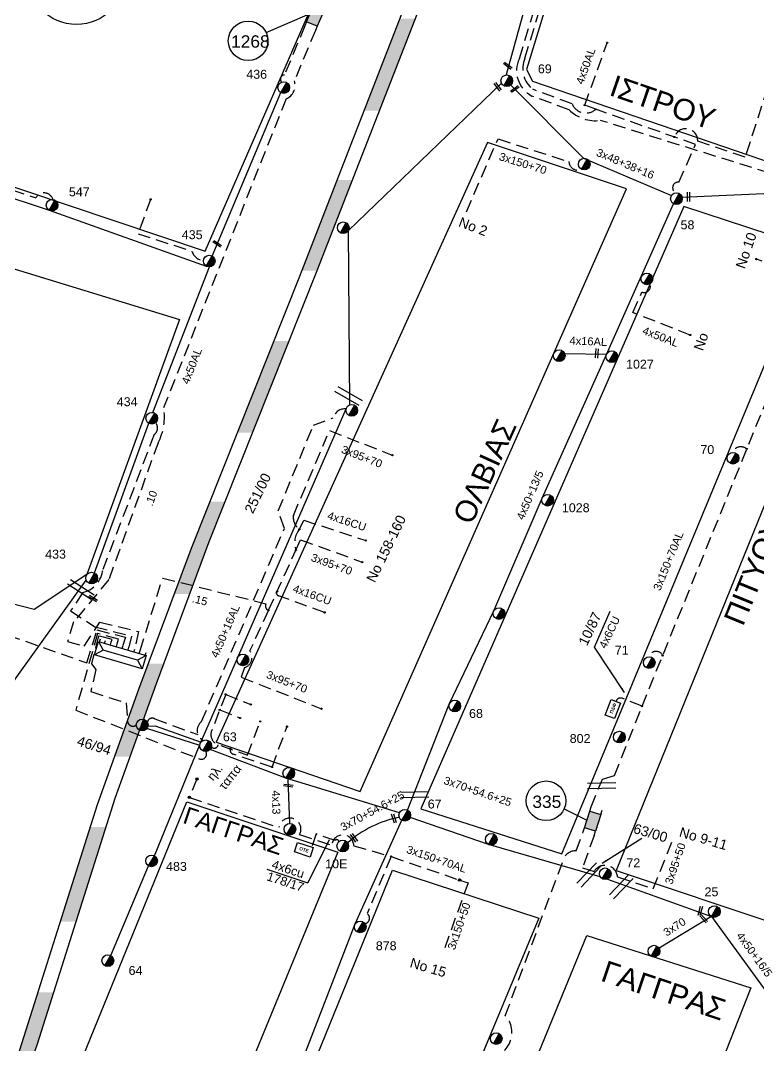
# Model space of a CAD drawing. Header units: millimetres. Extents: x 1421 to 7547, y 822 to 1863.
# Drawn here: x 6266.1 to 6415.1, y 1029.8 to 1236.8 of the extents above; entities that cross this region are included whole.
import ezdxf
from ezdxf.enums import TextEntityAlignment as Align

# ---------------------------------------------------------------- set-up
doc = ezdxf.new("R2010")
doc.units = ezdxf.units.MM
doc.linetypes.add('DASHED', pattern=[19.05, 12.7, -6.35])
doc.layers.get('0').update_dxf_attribs({"lineweight": 30})
for name, color, linetype, lineweight in [('3x150+50', 7, 'Continuous', 30), ('3x48+38', 7, 'Continuous', 30), ('3x95+70', 7, 'DASHED', 30), ('4x13', 7, 'Continuous', 30), ('4x16CU', 7, 'Continuous', 30), ('4x50+13_5', 7, 'Continuous', 30), ('4x50+16_5', 7, 'Continuous', 30), ('4x50AL', 7, 'Continuous', 30), ('Link Box 4 Διευθύνσεων', 7, 'Continuous', 30), ('Pillar OTE', 7, 'Continuous', 30), ('Pillar Δημοτικού Φωτισμού', 7, 'Continuous', 30), ('TEXT_ΔΙΑΦΟΡΑ', 7, 'Continuous', 30), ('TEXT_ΚΑΛΩΔΙΩΝ', 7, 'Continuous', 30), ('Άγνωστα', 7, 'Continuous', 30), ('Άγνωστο Υπόγειο Καλώδιο', 7, 'DASHED', 30), ('Γυμνά εναέρια ΧΤ (3Φ)   4x16AL', 7, 'Continuous', 30), ('Γυμνά εναέρια ΧΤ και ΦΟΠ (3Φ)   4x50+16AL', 7, 'Continuous', 30), ('Επιγραφές - Σχήματα', 7, 'Continuous', 30), ('Καλωδια ΧΤ  3X95+50', 7, 'Continuous', 30), ('Καλώδια ΧΤ   3x150+70AL', 7, 'DASHED', 30), ('Καλώδια ΧΤ   3x150AL+50CU', 7, 'DASHED', 30), ('Μηχανική τομή', 7, 'Continuous', 30), ('Στύλος ΦΜ', 7, 'Continuous', 30), ('Στύλος ΦΜ @ 1', 7, 'Continuous', 30), ('Συνδέσεις', 7, 'Continuous', 30), ('Συνεστραμμένα ΧΤ   3x70+54.6+25 AL', 7, 'SYN_LINE', 30), ('Τομή', 7, 'Continuous', 30), ('Υποσταθμός πόλεως', 7, 'Continuous', 30), ('Υπόβαθρο ΔΕΗ', 7, 'Continuous', 30), ('Υπόγεια Καλώδια Δικτύου ΧΤ   .10', 7, 'DASHED', 30), ('Υπόγεια Καλώδια Δικτύου ΧΤ   .15', 7, 'DASHED', 30), ('Υπόγεια Καλώδια Δικτύου ΧΤ  4x50AL', 7, 'DASHED', 30), ('Υπόγεια Καλώδια Δικτύου ΧΤ  4x6', 7, 'DASHED', 30)]:
    doc.layers.add(name, color=color, linetype=linetype, lineweight=lineweight)
doc.layers.add('Υπόγεια καλώδια Παροχών ΧΤ   4x50AL', color=7, linetype='DASHED')
doc.styles.add('arial', font='arial.ttf')
doc.styles.get("Standard").update_dxf_attribs({"font": 'arial.ttf'})
doc.linetypes.add('SYN_LINE', pattern='A,0.5,-0.0001,["/\\/\\/\\/",Standard,S=0.1,R=0,X=0,Y=-0.05],-0.25', length=0.7501)
doc.dimstyles.new('ISO-25', dxfattribs={"dimtxt": 2.5, "dimasz": 2.5, "dimexe": 1.25, "dimexo": 0.625, "dimtad": 1, "dimtxsty": 'Standard', "dimcen": 2.5, "dimadec": 0, "dimazin": 0, "dimtfac": 1, "dimtmove": 0, "dimatfit": 3, "dimfxl": 1, "dimarcsym": 0})

# ---------------------------------------------------------------- blocks, each defined once
blk = doc.blocks.new('ΥΠΑΡΧΩΝ ΤΣΙΜΕΝΤΕΝΙΟΣ ΣΤΥΛΟΣ')
at = {"layer": 'Στύλος ΦΜ'}
blk.add_hatch(color=7, dxfattribs=at).paths.add_polyline_path([(-1.29, -2.28, 0.574793), (2.62, 0, 0.268822), (1.3, 2.27)])
at = {"layer": 'Στύλος ΦΜ', "color": 7}
blk.add_line((-1.29, -2.28), (1.3, 2.27), dxfattribs=at)
blk.add_circle((0, 0), 2.62, dxfattribs=at)
at = {"layer": 'Στύλος ΦΜ', "flags": 4}
for tag, p in [('ΑΡΙΘΜΟΣ', (-4.68, 8.05)), ('ΤΥΠΟΣ', (-4.91, 3.03))]:
    blk.add_attdef(tag, p, '', height=4, dxfattribs=at)
blk = doc.blocks.new('LINK BOX 4 ΑΝΑΧΩΡΗΣΕΩΝ')
at = {"layer": 'Link Box 4 Διευθύνσεων', "lineweight": -3, "ltscale": 40}
blk.add_hatch(color=256, dxfattribs=at).paths.add_polyline_path([(-3.54, 0), (-3.54, -4.67), (3.54, -4.67), (3.54, 0)])
for p, q in [((-3.54, 0), (-5.33, 0)), ((5.33, 0), (3.54, 0)), ((-3.54, -4.67), (-5.33, -4.67)), ((5.33, -4.67), (3.54, -4.67))]:
    blk.add_line(p, q, dxfattribs=at)
blk.add_lwpolyline([(-3.54, -4.67), (-3.54, 0), (3.54, 0), (3.54, -4.67)], close=True, dxfattribs=at)
blk = doc.blocks.new('ΤΟΜΗ')
at = {"layer": 'Τομή', "lineweight": -3, "ltscale": 40}
for p, q in [((-11.37, 1.1), (11.37, 1.1)), ((11.37, -3.57), (-11.37, -3.57))]:
    blk.add_line(p, q, dxfattribs=at)
blk = doc.blocks.new('ΥΠΟΣΤΑΘΜΟΣ ΠΟΛΕΩΣ 9 ΑΝΑΧΩΡΗΣΕΩΝ')
at = {"layer": 'Υποσταθμός πόλεως', "ltscale": 40}
for p, q in [((-9.63, -2.82), (-9.63, -4)), ((-7.12, -2.82), (-7.12, -4)), ((-4.84, -2.82), (-4.84, -4)), ((-2.36, -2.82), (-2.36, -4)), ((0.09, -2.82), (0.09, -4)), ((2.55, -2.82), (2.55, -4)), ((5.02, -2.82), (5.02, -4)), ((7.48, -2.82), (7.48, -4)), ((9.61, -2.82), (9.61, -4))]:
    blk.add_line(p, q, dxfattribs=at)
blk.add_lwpolyline([(-10.02, 2.82), (10.02, 2.82), (10.02, -2.82), (-10.02, -2.82)], close=True, dxfattribs=at)
for points in [[(-7.21, 0), (-10.02, 2.82)], [(-10.02, -2.82), (-7.21, 0)], [(-7.21, 0), (7.21, 0)], [(7.21, 0), (10.02, 2.82)], [(10.02, -2.82), (7.21, 0)]]:
    blk.add_lwpolyline(points, dxfattribs=at)
at = {"layer": 'Υποσταθμός πόλεως', "linetype": 'SYN_LINE', "ltscale": 40, "flags": 1}
for tag, p in [('ΜΕΤΑΣΧΗΜΑΤΙΣΜΟΣ', (10.79, 1.71)), ('ΙΣΧΥΣ', (10.77, -1.08)), ('ΑΡΙΘΜΟΣ', (10.89, -3.8))]:
    blk.add_attdef(tag, p, '', height=1.8, dxfattribs=at)
blk = doc.blocks.new('PILLAR ΔΗΜΟΤΙΚΟΥ ΦΩΤΙΣΜΟΥ')
at = {"layer": 'Pillar Δημοτικού Φωτισμού', "ltscale": 40}
for p, q in [((-3.64, 2), (3.07, 2)), ((-3.64, -2), (-3.64, 2)), ((3.07, 2), (3.07, -2)), ((3.07, -2), (-3.64, -2))]:
    blk.add_line(p, q, dxfattribs=at)
at = {"layer": 'Pillar Δημοτικού Φωτισμού', "insert": (-2.13, 0.69), "char_height": 1.3575, "width": 109.961, "attachment_point": 1}
blk.add_mtext('{\\fArial|b1|i0|c161|p34;ΠΔΦ}', dxfattribs=at)
blk = doc.blocks.new('ΜΗΧΑΝΙΚΗ ΤΟΜΗ')
at = {"layer": 'Μηχανική τομή', "lineweight": -3, "ltscale": 40}
for p, q in [((-3.78, 1.15), (3.8, 1.15)), ((3.8, -0.4), (-3.78, -0.4))]:
    blk.add_line(p, q, dxfattribs=at)
blk = doc.blocks.new('_ΣΥΝΔΕΣΗ')
at = {"layer": 'Συνδέσεις', "linetype": 'SYN_LINE', "ltscale": 40}
blk.add_hatch(color=256, dxfattribs=at).paths.add_polyline_path([(0.5, -0.01, 1), (-0.5, -0.01, 1)])
at = {"layer": 'Συνδέσεις'}
blk.add_circle((0, -0.01), 0.5, dxfattribs=at)
blk = doc.blocks.new('PILLAR ΟΤΕ')
at = {"layer": 'Pillar OTE', "ltscale": 40}
blk.add_lwpolyline([(-3.31, 2.02), (3.39, 2.02), (3.39, -1.99), (-3.31, -1.99)], close=True, dxfattribs=at)
at = {"layer": 'Pillar OTE', "insert": (-1.81, 0.71), "char_height": 1.3575, "width": 109.961, "attachment_point": 1}
blk.add_mtext('{\\fArial|b1|i0|c161|p34;OTE}', dxfattribs=at)

msp = doc.modelspace()

# ---------------------------------------------------------------- hatches: boundary and pattern name
at = {"layer": 'Υπόβαθρο ΔΕΗ', "lineweight": -3}
h = msp.add_hatch(color=256, dxfattribs=at)
h.dxf.hatch_style = 1
h.paths.add_polyline_path([(6320.31, 1172.06), (6317.22, 1172.06), (6309.85, 1153.54), (6312.94, 1153.54)])
h.paths.add_polyline_path([(6333.09, 1204.58), (6330, 1204.58), (6322.87, 1186.27), (6325.97, 1186.27)])
h.paths.add_polyline_path([(6345.77, 1237.14), (6342.67, 1237.14), (6335.43, 1218.56), (6338.53, 1218.56)])
h.paths.add_polyline_path([(6358.53, 1269.66), (6355.44, 1269.66), (6349.53, 1254.79), (6348.11, 1251.12), (6351.21, 1251.12), (6353.06, 1255.89)])
h.paths.add_polyline_path([(6371.43, 1302.13), (6368.34, 1302.13), (6360.98, 1283.6), (6364.07, 1283.6)])
h = msp.add_hatch(color=256, dxfattribs=at)
h.dxf.hatch_style = 1
h.paths.add_polyline_path([(6283.35, 1073.92), (6280.17, 1073.92), (6274.12, 1054.86), (6277.31, 1054.86)])
h.paths.add_polyline_path([(6293.52, 1102.91), (6295.01, 1106.92), (6291.89, 1106.92), (6289.96, 1101.74), (6285.07, 1088.12), (6288.21, 1088.12)])
h.paths.add_polyline_path([(6304.1, 1131.35), (6307.39, 1139.61), (6304.3, 1139.61), (6300.56, 1130.22), (6297.12, 1120.97), (6300.24, 1120.97)])
h = msp.add_hatch(color=256, dxfattribs=at)
h.dxf.hatch_style = 1
h.paths.add_polyline_path([(6245.15, 969.68), (6247.91, 975.48), (6244.9, 975.48), (6241.74, 968.83), (6235.69, 957.76), (6238.64, 957.76)])
h.paths.add_polyline_path([(6254.03, 989.18), (6250.95, 989.18), (6257.7, 1006.01), (6258.25, 1007.55), (6261.38, 1007.55), (6261.24, 1007.15)])
h.paths.add_polyline_path([(6272.77, 1040.56), (6269.59, 1040.56), (6265.9, 1028.93), (6263.44, 1022.07), (6266.58, 1022.07), (6269.48, 1030.18)])

# ---------------------------------------------------------------- linework, layer by layer
at = {"layer": '3x150+50', "color": 5, "linetype": 'DASHED', "lineweight": -3, "ltscale": 0.2}
msp.add_lwpolyline([(6446.19, 1196.57), (6440.9, 1198.1, 0.942186), (6435.51, 1200.24), (6383.19, 1216.6, -0.232136), (6376.82, 1218.74), (6369.3, 1221.52, -0.402182), (6366.79, 1229.11), (6381.24, 1276.43), (6386.1, 1275.22)], format="xyb", dxfattribs=at)
at = {"layer": '3x150+50', "color": 27, "linetype": 'DASHED', "lineweight": -3, "ltscale": 0.2}
msp.add_lwpolyline([(6323.47, 1235.69), (6319.36, 1225.76, 0.68871), (6318.8, 1224.32, -7.979341)], format="xyb", dxfattribs=at)
at = {"layer": '3x150+50', "color": 7, "linetype": 'DASHED', "lineweight": -3, "ltscale": 0.2}
msp.add_lwpolyline([(6302.98, 1091.42, -0.560234), (6302.62, 1095.21), (6319.35, 1134.23), (6318.11, 1137.79), (6325.21, 1155.06), (6329.21, 1156.57, -0.370774), (6331.8, 1158.35, 1.381249)], format="xyb", dxfattribs=at)
at = {"layer": '3x150+50', "color": 85, "linetype": 'DASHED', "lineweight": -3, "ltscale": 0.2}
msp.add_lwpolyline([(6381.89, 1072.23), (6379.51, 1065.68), (6381.88, 1064.97, -0.725648), (6386.61, 1063.87), (6393.78, 1061.44)], format="xyb", dxfattribs=at)
at = {"layer": '3x48+38', "color": 27, "lineweight": -3, "ltscale": 0.2}
for points in [[(6365.04, 1223.73), (6379.75, 1208.94), (6397.52, 1201.45)], [(6399.62, 1201.12), (6419.14, 1201.95), (6449.85, 1185.71)]]:
    msp.add_lwpolyline(points, dxfattribs=at)
at = {"layer": '3x95+70', "color": 6, "lineweight": -3, "ltscale": 0.2}
for points in [[(6328.45, 1153.98), (6341.13, 1149.01)], [(6321.65, 1129.81), (6322.62, 1131.94), (6335.04, 1127.43)], [(6310.62, 1104.19), (6326.83, 1097.82)]]:
    msp.add_lwpolyline(points, dxfattribs=at)
at = {"layer": '4x13', "color": 133, "lineweight": -3, "ltscale": 0.2}
msp.add_lwpolyline([(6320.47, 1074.67), (6320.09, 1083.63)], dxfattribs=at)
at = {"layer": '4x16CU', "color": 6, "linetype": 'DASHED', "lineweight": -3, "ltscale": 0.2}
msp.add_lwpolyline([(6322.37, 1134.05), (6323.24, 1135.91), (6335.78, 1131.77)], dxfattribs=at)
msp.add_lwpolyline([(6327.47, 1117.27), (6318.13, 1120.63, -0.513994), (6317.88, 1121.51, -0.932073)], format="xyb", dxfattribs=at)
at = {"layer": '4x50+13_5', "color": 62, "lineweight": -3, "ltscale": 0.2}
msp.add_lwpolyline([(6344.23, 1077.34), (6352.64, 1098.77), (6361.63, 1117.57), (6371.38, 1140.31), (6384.37, 1169.36), (6397.91, 1199.77)], dxfattribs=at)
at = {"layer": '4x50+16_5', "color": 6, "lineweight": -3, "ltscale": 0.2}
msp.add_lwpolyline([(6384.61, 1063.42), (6405.55, 1055.86), (6424.31, 1030.17)], dxfattribs=at)
at = {"layer": '4x50AL', "color": 62, "linetype": 'DASHED', "lineweight": -3, "ltscale": 0.2}
msp.add_lwpolyline([(6382.19, 1218.84), (6379.98, 1219.67), (6384.52, 1232.29)], dxfattribs=at)
at = {"layer": '4x50AL', "color": 27, "lineweight": -3, "ltscale": 0.2}
msp.add_lwpolyline([(6304.75, 1189.22), (6318.64, 1222.2)], dxfattribs=at)
at = {"layer": '4x50AL', "color": 5, "linetype": 'DASHED', "lineweight": -3, "ltscale": 0.2}
msp.add_lwpolyline([(6426.53, 1184.31), (6414.64, 1188.6)], dxfattribs=at)
at = {"layer": '4x50AL', "color": 30, "lineweight": -3, "ltscale": 0.2}
for points in [[(6292.79, 1157.63), (6304.22, 1187.02)], [(6281.01, 1125.23), (6291.99, 1155.45)]]:
    msp.add_lwpolyline(points, dxfattribs=at)
at = {"layer": 'Άγνωστο Υπόγειο Καλώδιο', "color": 62, "lineweight": -3, "ltscale": 0.2}
for points in [[(6382.19, 1218.84, -0.521205), (6377.42, 1219.97), (6369.49, 1222.88, -0.338811), (6367.92, 1229.14), (6381.82, 1275.05), (6385.77, 1274.03)], [(6398.47, 1201.97, -0.896321), (6398.96, 1204.11), (6402.37, 1211.74), (6382.19, 1218.84)]]:
    msp.add_lwpolyline(points, format="xyb", dxfattribs=at)
at = {"layer": 'Άγνωστο Υπόγειο Καλώδιο', "color": 30, "lineweight": -3, "ltscale": 0.2}
for points in [[(6260.53, 1217.06), (6257.11, 1205.03), (6269.18, 1200.99, -0.660562), (6272.61, 1200.64, 2.334199)], [(6292.34, 1200.65), (6289.79, 1193.71), (6300.68, 1190.21, 0.329638), (6302.99, 1188.35, -2.105752)]]:
    msp.add_lwpolyline(points, format="xyb", dxfattribs=at)
at = {"layer": 'Άγνωστο Υπόγειο Καλώδιο', "color": 7, "lineweight": -3, "ltscale": 0.2}
for points in [[(6307.5, 1100.72), (6304.56, 1093.13, 0.450647), (6306.49, 1090.42), (6311.92, 1088.44), (6311.92, 1088.44)], [(6304.61, 1090.12, 0.644728), (6305.97, 1090.54, -3.088312)], [(6316.87, 1086.05), (6309, 1088.63, -0.404625), (6308.43, 1089.71, -1.97486)]]:
    msp.add_lwpolyline(points, format="xyb", dxfattribs=at)
for points in [[(6307.5, 1100.72), (6312.56, 1098.69)], [(6306.29, 1097.59), (6310.38, 1095.95)], [(6311.92, 1088.44), (6314.46, 1095.27)], [(6316.87, 1086.05), (6319.88, 1094.22)]]:
    msp.add_lwpolyline(points, dxfattribs=at)
at = {"layer": 'Γυμνά εναέρια ΧΤ (3Φ)   4x16AL', "color": 62, "lineweight": -3, "ltscale": 0.2}
msp.add_lwpolyline([(6384.37, 1169.36), (6375.94, 1169.46)], dxfattribs=at)
at = {"layer": 'Γυμνά εναέρια ΧΤ και ΦΟΠ (3Φ)   4x50+16AL', "color": 27, "lineweight": -3, "ltscale": 0.2}
for points in [[(6371.86, 1253.91), (6364.15, 1225.77)], [(6332.54, 1159.18), (6332.28, 1194.38), (6363.17, 1224.11)], [(6251.79, 1073.46), (6261.15, 1098.57), (6279.34, 1123.76)]]:
    msp.add_lwpolyline(points, dxfattribs=at)
at = {"layer": 'Γυμνά εναέρια ΧΤ και ΦΟΠ (3Φ)   4x50+16AL', "color": 1, "lineweight": -3, "ltscale": 0.2}
for points in [[(6293.11, 1068.13), (6302.35, 1090.75), (6331.8, 1158.35)], [(6284.29, 1047.97), (6291.94, 1066.08)]]:
    msp.add_lwpolyline(points, dxfattribs=at)
at = {"layer": 'Γυμνά εναέρια ΧΤ και ΦΟΠ (3Φ)   4x50+16AL', "color": 133, "lineweight": -3, "ltscale": 0.2}
for points in [[(6342.57, 1076.8), (6319.66, 1083.77), (6304.38, 1089.61)], [(6321.72, 1023.55), (6333.66, 1054.41), (6343.06, 1075.29)], [(6383.09, 1063.89), (6360.53, 1070.43), (6344.74, 1075.87)]]:
    msp.add_lwpolyline(points, dxfattribs=at)
at = {"layer": 'Επιγραφές - Σχήματα', "lineweight": -3, "ltscale": 40}
msp.add_line((6381.97, 1110.25), (6385.1, 1117.52), dxfattribs=at)
at = {"layer": 'Καλωδια ΧΤ  3X95+50', "color": 62, "linetype": 'DASHED', "lineweight": -3, "ltscale": 0.2}
msp.add_lwpolyline([(6418.01, 1226.75), (6412.38, 1209.19), (6402.8, 1212.38, 0.878588), (6398.08, 1213.25, -1.497385)], format="xyb", dxfattribs=at)
at = {"layer": 'Καλωδια ΧΤ  3X95+50', "color": 85, "linetype": 'DASHED', "lineweight": -3, "ltscale": 0.2}
msp.add_lwpolyline([(6393.78, 1061.44), (6397.94, 1071.75)], dxfattribs=at)
at = {"layer": 'Καλώδια ΧΤ   3x150+70AL', "color": 27, "lineweight": -3, "ltscale": 0.2}
msp.add_lwpolyline([(6356.09, 1198.16), (6362.48, 1212.86), (6376.8, 1208.27, 0.545783), (6379.3, 1206.74, -2.443537)], format="xyb", dxfattribs=at)
at = {"layer": 'Καλώδια ΧΤ   3x150+70AL', "color": 5, "lineweight": -3, "ltscale": 0.2}
msp.add_lwpolyline([(6381.28, 1078.02), (6383.57, 1083.63), (6386.02, 1084.34), (6391.55, 1098.33), (6425.62, 1181.92, 0.791375), (6423.58, 1181.77, 0.674748)], format="xyb", dxfattribs=at)
at = {"layer": 'Καλώδια ΧΤ   3x150+70AL', "color": 6, "lineweight": -3, "ltscale": 0.2}
for points in [[(6322.37, 1134.05, -0.274071), (6321.16, 1136.83), (6328, 1152.93)], [(6321.65, 1129.81, -0.253486), (6322.37, 1134.05, 1.064387)], [(6316.14, 1117.69), (6312.38, 1109.55, -0.50894), (6311.32, 1106.13), (6310.62, 1104.19)]]:
    msp.add_lwpolyline(points, format="xyb", dxfattribs=at)
msp.add_lwpolyline([(6316.14, 1117.69), (6321.65, 1129.81)], dxfattribs=at)
at = {"layer": 'Καλώδια ΧΤ   3x150+70AL', "color": 1, "lineweight": -3, "ltscale": 0.2}
for points in [[(6301.69, 1083.64), (6300.18, 1079.93), (6318.23, 1073.86, -1.179997), (6322.42, 1072.42), (6328.92, 1070.25, -0.957547), (6333.36, 1070.17), (6340.9, 1067.96), (6354.7, 1063.24)], [(6340.9, 1067.96), (6336.07, 1056.47, -0.648825), (6335.62, 1054.42, 12.835284)]]:
    msp.add_lwpolyline(points, format="xyb", dxfattribs=at)
msp.add_lwpolyline([(6354.7, 1063.24), (6356.42, 1062.68), (6351.45, 1048.78)], dxfattribs=at)
at = {"layer": 'Καλώδια ΧΤ   3x150+70AL', "color": 5, "lineweight": -3, "ltscale": 0.2}
for centre, radius, start, end in [((6411.49, 1148.71), 1.98, 51.4895, 154.5285), ((6394.38, 1107.89), 1.51, 26.4815, 163.9339)]:
    msp.add_arc(centre, radius, start, end, dxfattribs=at)
at = {"layer": 'Καλώδια ΧΤ   3x150AL+50CU', "color": 5, "lineweight": -3, "ltscale": 0.2}
msp.add_lwpolyline([(6263.48, 1112.7), (6279.48, 1107.09), (6281.5, 1113.74), (6287.27, 1112.24), (6286.76, 1110.57)], dxfattribs=at)
at = {"layer": 'Καλώδια ΧΤ   3x150AL+50CU', "color": 1, "lineweight": -3, "ltscale": 0.2}
msp.add_lwpolyline([(6285.58, 1110.92), (6285.82, 1111.87), (6281.64, 1113.02), (6277.21, 1097.55), (6302.19, 1087.68, 0.703601), (6303.5, 1089.16, 3.234819)], format="xyb", dxfattribs=at)
at = {"layer": 'Καλώδια ΧΤ   3x150AL+50CU', "color": 133, "lineweight": -3, "ltscale": 0.2}
for points in [[(6284.4, 1111.27), (6284.55, 1111.82), (6281.83, 1112.52), (6280.37, 1106.89), (6281.25, 1105.73), (6280.27, 1101.27), (6287.39, 1099), (6287.67, 1095.31, 0.597834), (6289.45, 1094.52, 2.917733)], [(6291.69, 1095.04, -0.563077), (6293.19, 1095.76), (6301.89, 1092.59)]]:
    msp.add_lwpolyline(points, format="xyb", dxfattribs=at)
at = {"layer": 'Συνεστραμμένα ΧΤ   3x70+54.6+25 AL', "color": 30, "lineweight": -3, "ltscale": 20}
msp.add_lwpolyline([(6179.8, 1230.08), (6208.11, 1219.59), (6237.68, 1209.8), (6271.86, 1198.45), (6303.58, 1187.17)], dxfattribs=at)
at = {"layer": 'Συνεστραμμένα ΧΤ   3x70+54.6+25 AL', "color": 7, "linetype": 'SYN_LINE', "lineweight": -3, "ltscale": 12}
for points in [[(6302.28, 1090.42), (6291.58, 1093.85)], [(6291.78, 1094.27), (6293.28, 1094.34), (6302.53, 1091.07)]]:
    msp.add_lwpolyline(points, dxfattribs=at)
at = {"layer": 'Συνεστραμμένα ΧΤ   3x70+54.6+25 AL', "color": 6, "lineweight": -3, "ltscale": 15}
msp.add_lwpolyline([(6405.55, 1055.86), (6394.99, 1049.47)], dxfattribs=at)
at = {"layer": 'Συνεστραμμένα ΧΤ   3x70+54.6+25 AL', "color": 133, "linetype": 'SYN_LINE', "lineweight": -2, "ltscale": 10}
msp.add_arc((6347.11, 1053.6), 22.78, 101.5677, 131.1476, dxfattribs=at)
at = {"layer": 'Υπόβαθρο ΔΕΗ', "lineweight": -3, "ltscale": 0.2}
msp.add_line((6303.32, 1190.21), (6346.98, 1290.43), dxfattribs=at)
for points in [[(6368.23, 1226.86), (6369.42, 1224.53), (6472.32, 1189.34), (6496.61, 1257.71), (6440.34, 1292.42), (6387.6, 1290.23), (6368.23, 1226.86)], [(6193.48, 1227.09), (6303.32, 1190.21)], [(6184.29, 1211.26), (6298.14, 1176.4), (6279.47, 1124.95), (6268.81, 1117.87), (6196.56, 1136.42)], [(6334.67, 1081.13), (6388.4, 1202.77), (6360.34, 1212.11), (6305.55, 1091.04), (6334.67, 1081.13)], [(6375.36, 1068.53), (6426.01, 1190.67), (6400.01, 1199.21), (6346.92, 1077.59), (6375.36, 1068.53)], [(6419.2, 1054.18), (6467.43, 1177.22), (6436.02, 1187.5), (6386.32, 1065.14), (6419.2, 1054.18)], [(6259.97, 981.76), (6299.63, 1079.03), (6330.11, 1068.86), (6290.79, 973.1), (6259.97, 981.76)], [(6341.18, 1065.24), (6370.69, 1055.56), (6331.9, 962.14), (6302.4, 969.86), (6341.18, 1065.24)], [(6315.8, 1065.44), (6324.09, 1062.67)], [(6377.46, 949.78), (6342.35, 959.37), (6380.42, 1052.03), (6413.54, 1041.45), (6377.46, 949.78)]]:
    msp.add_lwpolyline(points, dxfattribs=at)
at = {"layer": 'Υπόβαθρο ΔΕΗ', "linetype": 'Continuous', "lineweight": -3, "ltscale": 0.2}
for points in [[(6148.45, 842.92), (6198.29, 902.27), (6211.98, 920.68), (6230.32, 947.92), (6241.74, 968.83), (6248.39, 982.82), (6257.7, 1006.01), (6265.9, 1028.93), (6281.61, 1078.49), (6289.96, 1101.74), (6300.56, 1130.22), (6322.44, 1185.17), (6349.53, 1254.79)], [(6151.49, 843.2), (6201.39, 902.62), (6215.17, 921.16), (6233.62, 948.57), (6245.15, 969.68), (6251.88, 983.82), (6261.24, 1007.15), (6269.48, 1030.18), (6285.2, 1079.74), (6293.52, 1102.91), (6304.1, 1131.35), (6325.97, 1186.27), (6353.06, 1255.89)]]:
    msp.add_lwpolyline(points, dxfattribs=at)
at = {"layer": 'Υπόβαθρο ΔΕΗ', "lineweight": -3}
for points in [[(6315.66, 1234.33), (6324.41, 1238.13)], [(6375.81, 1077.58), (6380.43, 1075.33)]]:
    msp.add_lwpolyline(points, dxfattribs=at)
at = {"layer": 'Υπόβαθρο ΔΕΗ', "lineweight": -3, "ltscale": 0.2}
msp.add_circle((6277.38, 1245.97), 10, dxfattribs=at)
at = {"layer": 'Υπόβαθρο ΔΕΗ', "lineweight": -3}
for centre in [(6312.02, 1232.66), (6372.17, 1079.23)]:
    msp.add_circle(centre, 4, dxfattribs=at)
at = {"layer": 'Υπόγεια Καλώδια Δικτύου ΧΤ   .10', "color": 151, "lineweight": -3, "ltscale": 0.2}
msp.add_lwpolyline([(6325.62, 1234.77), (6321.36, 1224.6, -0.394626), (6319.68, 1220.96), (6294.95, 1158.57, -0.171369), (6293.84, 1151.52), (6283.89, 1123.91), (6276.8, 1115.35), (6275.57, 1111.41), (6278.89, 1110.43), (6282.08, 1115.31), (6289.87, 1113.4), (6289.13, 1109.87)], format="xyb", dxfattribs=at)
at = {"layer": 'Υπόγεια Καλώδια Δικτύου ΧΤ   .10', "color": 30, "lineweight": -3, "ltscale": 0.2}
msp.add_lwpolyline([(6293.34, 1155.58, -0.447163), (6293.03, 1153.16), (6282.72, 1125.91, -0.309477), (6278.65, 1121.27), (6276.17, 1117.56), (6281.09, 1114.37), (6288.46, 1112.48), (6287.94, 1110.23)], format="xyb", dxfattribs=at)
at = {"layer": 'Υπόγεια Καλώδια Δικτύου ΧΤ   .10', "color": 85, "lineweight": -3, "ltscale": 0.2}
msp.add_lwpolyline([(6352.79, 1012.4, -0.793922), (6356.26, 1016.3), (6360.35, 1027.41, 0.648826), (6363.95, 1035.85), (6375.72, 1067.45, -0.321184), (6378.23, 1069.14), (6379.67, 1072.94)], format="xyb", dxfattribs=at)
at = {"layer": 'Υπόγεια Καλώδια Δικτύου ΧΤ   .15', "color": 6, "lineweight": -3, "ltscale": 0.2}
msp.add_lwpolyline([(6290.22, 1109.55), (6294.77, 1124.21), (6315.62, 1119.02, 0.461963), (6316.14, 1117.69, 2.43361)], format="xyb", dxfattribs=at)
at = {"layer": 'Υπόγεια Καλώδια Δικτύου ΧΤ  4x50AL', "color": 62, "lineweight": -3, "ltscale": 0.2}
msp.add_lwpolyline([(6401.29, 1173.27), (6389.68, 1177.8), (6391.53, 1181.93, 0.672483), (6393.13, 1183.6, -0.898063)], format="xyb", dxfattribs=at)
at = {"layer": 'Υπόγεια Καλώδια Δικτύου ΧΤ  4x6', "color": 5, "lineweight": -3, "ltscale": 0.2}
msp.add_lwpolyline([(6391.55, 1098.33), (6387.54, 1099.92, 0.448341), (6386.3, 1099.3, 40.078954)], format="xyb", dxfattribs=at)
at = {"layer": 'Υπόγεια Καλώδια Δικτύου ΧΤ  4x6', "color": 133, "linetype": 'DASHED', "lineweight": -2, "ltscale": 0.2}
msp.add_lwpolyline([(6330.33, 1070.97, 0.708332), (6329.59, 1071.24), (6325.73, 1072.53), (6324.82, 1069.8)], format="xyb", dxfattribs=at)

# ---------------------------------------------------------------- block references
at = {"layer": 'Link Box 4 Διευθύνσεων', "lineweight": -3, "xscale": 0.4999999999999996, "yscale": 0.4999999999999996, "zscale": 0.4999999999999996}
for p, rotation in [((6324.52, 1238.14), 66.86097162993413), ((6382.7, 1074.77), 252.381521862479)]:
    msp.add_blockref('LINK BOX 4 ΑΝΑΧΩΡΗΣΕΩΝ', p, dxfattribs=dict(at, rotation=rotation))
at = {"layer": 'Pillar OTE', "xscale": 0.5, "yscale": 0.5, "zscale": 0.5, "rotation": 341.5342794494245}
msp.add_blockref('PILLAR ΟΤΕ', (6323.24, 1069.36), dxfattribs=at)
at = {"layer": 'Pillar Δημοτικού Φωτισμού', "lineweight": -3, "xscale": 0.5, "yscale": 0.5, "zscale": 0.5, "rotation": 69.16253421322072}
msp.add_blockref('PILLAR ΔΗΜΟΤΙΚΟΥ ΦΩΤΙΣΜΟΥ', (6385.7, 1097.89), dxfattribs=at)
at = {"layer": 'Μηχανική τομή', "lineweight": -3}
for p, xscale, yscale, zscale, rotation in [((6364.38, 1227.57), 0.2499999999999188, 0.2499999999999188, 0.2499999999999188, 322.0977040095222), ((6362.47, 1223.44), 0.2499999999999189, 0.2499999999999189, 0.2499999999999189, 127.1436444127175), ((6365.91, 1222.85), 0.2499999999999188, 0.2499999999999188, 0.2499999999999188, 35.82395166118737), ((6401.02, 1201.18), 0.2499999999999188, 0.2499999999999188, 0.2499999999999188, 90.81466603637487), ((6305.83, 1191.77), 0.2499999999999188, 0.2499999999999188, 0.2499999999999188, 146.8414989492192), ((6382.5, 1169.56), 0.2499999999999188, 0.2499999999999188, 0.2499999999999188, 86.13131838080957), ((6280.77, 1120.14), 0.2499999999999188, 0.2499999999999188, 0.2499999999999188, 146.8414989492192), ((6320.12, 1082.22), 0.2499999999999189, 0.2499999999999189, 0.2499999999999189, 352.8384662280427), ((6341.56, 1075.69), 0.2499999999999189, 0.2499999999999189, 0.2499999999999189, 107.3740970557001), ((6333.31, 1071.72), 0.2499999999999189, 0.2499999999999189, 0.2499999999999189, 304.2579611038042), ((6403.4, 1057), 0.2499999999999189, 0.2499999999999189, 0.2499999999999189, 75.06776136684054), ((6403.92, 1055.38), 0.2499999999999188, 0.2499999999999188, 0.2499999999999188, 312.9163722122518)]:
    msp.add_blockref('ΜΗΧΑΝΙΚΗ ΤΟΜΗ', p, dxfattribs=dict(at, xscale=xscale, yscale=yscale, zscale=zscale, rotation=rotation))
at = {"layer": 'Στύλος ΦΜ @ 1', "lineweight": -3, "ltscale": 40}
ref = msp.add_blockref('ΥΠΑΡΧΩΝ ΤΣΙΜΕΝΤΕΝΙΟΣ ΣΤΥΛΟΣ', (6364.24, 1224.6), dxfattribs=dict(at, xscale=0.4499999999998181, yscale=0.4499999999998181, zscale=0.4499999999998181))
ref.add_attrib('ΤΥΠΟΣ', '69', (6370.52, 1226.11), dxfattribs={"layer": 'Στύλος ΦΜ', "height": 1.8, "flags": 4})
ref = msp.add_blockref('ΥΠΑΡΧΩΝ ΤΣΙΜΕΝΤΕΝΙΟΣ ΣΤΥΛΟΣ', (6319.22, 1223.22), dxfattribs=dict(at, xscale=0.4499999999998181, yscale=0.4499999999998181, zscale=0.4499999999998181))
ref.add_attrib('ΤΥΠΟΣ', '436', (6311.65, 1225.01), dxfattribs={"layer": 'Στύλος ΦΜ', "height": 1.8, "flags": 4})
at = {"layer": 'Στύλος ΦΜ @ 1', "lineweight": -3, "ltscale": 40, "xscale": 0.4499999999998181, "yscale": 0.4499999999998181, "zscale": 0.4499999999998181}
for p in [(6379.88, 1207.77), (6331.23, 1194.93), (6392.52, 1184.61), (6374.82, 1169.1), (6332.95, 1158.07), (6362.68, 1117.04), (6310.97, 1107.68), (6290.63, 1094.54), (6320.24, 1084.8), (6320.45, 1073.49), (6361.11, 1071.45), (6393.97, 1048.88), (6362.11, 1031.22)]:
    msp.add_blockref('ΥΠΑΡΧΩΝ ΤΣΙΜΕΝΤΕΝΙΟΣ ΣΤΥΛΟΣ', p, dxfattribs=at)
at = {"layer": 'Στύλος ΦΜ @ 1', "lineweight": -3, "ltscale": 40}
ref = msp.add_blockref('ΥΠΑΡΧΩΝ ΤΣΙΜΕΝΤΕΝΙΟΣ ΣΤΥΛΟΣ', (6272.44, 1199.48), dxfattribs=dict(at, xscale=0.4499999999998181, yscale=0.4499999999998181, zscale=0.4499999999998181))
ref.add_attrib('ΤΥΠΟΣ', '547', (6275.84, 1201.27), dxfattribs={"layer": 'Στύλος ΦΜ', "height": 1.8, "flags": 4})
ref = msp.add_blockref('ΥΠΑΡΧΩΝ ΤΣΙΜΕΝΤΕΝΙΟΣ ΣΤΥΛΟΣ', (6398.49, 1200.79), dxfattribs=dict(at, xscale=0.4499999999998181, yscale=0.4499999999998181, zscale=0.4499999999998181))
ref.add_attrib('ΤΥΠΟΣ', '58', (6399.33, 1194.61), dxfattribs={"layer": 'Στύλος ΦΜ', "height": 1.8, "flags": 4})
ref = msp.add_blockref('ΥΠΑΡΧΩΝ ΤΣΙΜΕΝΤΕΝΙΟΣ ΣΤΥΛΟΣ', (6304.16, 1188.2), dxfattribs=dict(at, xscale=0.4499999999998181, yscale=0.4499999999998181, zscale=0.4499999999998181))
ref.add_attrib('ΤΥΠΟΣ', '435', (6298.63, 1192.62), dxfattribs={"layer": 'Στύλος ΦΜ', "height": 1.8, "flags": 4})
ref = msp.add_blockref('ΥΠΑΡΧΩΝ ΤΣΙΜΕΝΤΕΝΙΟΣ ΣΤΥΛΟΣ', (6385.45, 1168.9), dxfattribs=dict(at, xscale=0.4499999999998181, yscale=0.4499999999998181, zscale=0.4499999999998181))
ref.add_attrib('ΤΥΠΟΣ', '1027', (6388.33, 1166.48), dxfattribs={"layer": 'Στύλος ΦΜ', "height": 1.8, "flags": 4})
ref = msp.add_blockref('ΥΠΑΡΧΩΝ ΤΣΙΜΕΝΤΕΝΙΟΣ ΣΤΥΛΟΣ', (6292.57, 1156.47), dxfattribs=dict(at, xscale=0.4499999999998181, yscale=0.4499999999998181, zscale=0.4499999999998181))
ref.add_attrib('ΤΥΠΟΣ', '434', (6285.51, 1158.9), dxfattribs={"layer": 'Στύλος ΦΜ', "height": 1.8, "flags": 4})
ref = msp.add_blockref('ΥΠΑΡΧΩΝ ΤΣΙΜΕΝΤΕΝΙΟΣ ΣΤΥΛΟΣ', (6409.91, 1148.4), dxfattribs=dict(at, xscale=0.4499999999998181, yscale=0.4499999999998181, zscale=0.4499999999998181))
ref.add_attrib('ΤΥΠΟΣ', '70', (6403.33, 1149.24), dxfattribs={"layer": 'Στύλος ΦΜ', "height": 1.8, "flags": 4})
ref = msp.add_blockref('ΥΠΑΡΧΩΝ ΤΣΙΜΕΝΤΕΝΙΟΣ ΣΤΥΛΟΣ', (6372.49, 1139.92), dxfattribs=dict(at, xscale=0.4499999999998181, yscale=0.4499999999998181, zscale=0.4499999999998181))
ref.add_attrib('ΤΥΠΟΣ', '1028', (6375.37, 1137.5), dxfattribs={"layer": 'Στύλος ΦΜ', "height": 1.8, "flags": 4})
ref = msp.add_blockref('ΥΠΑΡΧΩΝ ΤΣΙΜΕΝΤΕΝΙΟΣ ΣΤΥΛΟΣ', (6280.43, 1124.2), dxfattribs=dict(at, xscale=0.4499999999998181, yscale=0.4499999999998181, zscale=0.4499999999998181))
ref.add_attrib('ΤΥΠΟΣ', '433', (6271.05, 1128.13), dxfattribs={"layer": 'Στύλος ΦΜ', "height": 1.8, "flags": 4})
ref = msp.add_blockref('ΥΠΑΡΧΩΝ ΤΣΙΜΕΝΤΕΝΙΟΣ ΣΤΥΛΟΣ', (6393.01, 1107.13), dxfattribs=dict(at, xscale=0.4499999999998181, yscale=0.4499999999998181, zscale=0.4499999999998181))
ref.add_attrib('ΤΥΠΟΣ', '71', (6386.05, 1108.75), dxfattribs={"layer": 'Στύλος ΦΜ', "height": 1.8, "flags": 4})
ref = msp.add_blockref('ΥΠΑΡΧΩΝ ΤΣΙΜΕΝΤΕΝΙΟΣ ΣΤΥΛΟΣ', (6353.75, 1098.38), dxfattribs=dict(at, xscale=0.4499999999998181, yscale=0.4499999999998181, zscale=0.4499999999998181))
ref.add_attrib('ΤΥΠΟΣ', '68', (6356.63, 1095.96), dxfattribs={"layer": 'Στύλος ΦΜ', "height": 1.8, "flags": 4})
ref = msp.add_blockref('ΥΠΑΡΧΩΝ ΤΣΙΜΕΝΤΕΝΙΟΣ ΣΤΥΛΟΣ', (6303.46, 1090.34), dxfattribs=dict(at, xscale=0.4499999999998181, yscale=0.4499999999998181, zscale=0.4499999999998181))
ref.add_attrib('ΤΥΠΟΣ', '63', (6306.93, 1091.25), dxfattribs={"layer": 'Στύλος ΦΜ', "height": 1.8, "flags": 4})
ref = msp.add_blockref('ΥΠΑΡΧΩΝ ΤΣΙΜΕΝΤΕΝΙΟΣ ΣΤΥΛΟΣ', (6386.97, 1092.09), dxfattribs=dict(at, xscale=0.4499999999998181, yscale=0.4499999999998181, zscale=0.4499999999998181))
ref.add_attrib('ΤΥΠΟΣ', '802', (6376.95, 1090.91), dxfattribs={"layer": 'Στύλος ΦΜ', "height": 1.8, "flags": 4})
ref = msp.add_blockref('ΥΠΑΡΧΩΝ ΤΣΙΜΕΝΤΕΝΙΟΣ ΣΤΥΛΟΣ', (6343.65, 1076.31), dxfattribs=dict(at, xscale=0.4499999999998181, yscale=0.4499999999998181, zscale=0.4499999999998181))
ref.add_attrib('ΤΥΠΟΣ', '67', (6348.28, 1077.68), dxfattribs={"layer": 'Στύλος ΦΜ', "height": 1.8, "flags": 4})
ref = msp.add_blockref('ΥΠΑΡΧΩΝ ΤΣΙΜΕΝΤΕΝΙΟΣ ΣΤΥΛΟΣ', (6331.13, 1070.11), dxfattribs=dict(at, xscale=0.4499999999998181, yscale=0.4499999999998181, zscale=0.4499999999998181))
ref.add_attrib('ΤΥΠΟΣ', '10Ε', (6327.58, 1065.6), dxfattribs={"layer": 'Στύλος ΦΜ', "height": 1.8, "flags": 4})
ref = msp.add_blockref('ΥΠΑΡΧΩΝ ΤΣΙΜΕΝΤΕΝΙΟΣ ΣΤΥΛΟΣ', (6292.52, 1067.11), dxfattribs=dict(at, xscale=0.4499999999998181, yscale=0.4499999999998181, zscale=0.4499999999998181))
ref.add_attrib('ΤΥΠΟΣ', '483', (6295.46, 1065.08), dxfattribs={"layer": 'Στύλος ΦΜ', "height": 1.8, "flags": 4})
ref = msp.add_blockref('ΥΠΑΡΧΩΝ ΤΣΙΜΕΝΤΕΝΙΟΣ ΣΤΥΛΟΣ', (6384.11, 1064.49), dxfattribs=dict(at, xscale=0.4499999999998181, yscale=0.4499999999998181, zscale=0.4499999999998181))
ref.add_attrib('ΤΥΠΟΣ', '72', (6388.4, 1065.82), dxfattribs={"layer": 'Στύλος ΦΜ', "height": 1.8, "flags": 4})
ref = msp.add_blockref('ΥΠΑΡΧΩΝ ΤΣΙΜΕΝΤΕΝΙΟΣ ΣΤΥΛΟΣ', (6406.14, 1056.88), dxfattribs=dict(at, xscale=0.4499999999998181, yscale=0.4499999999998181, zscale=0.4499999999998181))
ref.add_attrib('ΤΥΠΟΣ', '25', (6404.17, 1059.96), dxfattribs={"layer": 'Στύλος ΦΜ', "height": 1.8, "flags": 4})
ref = msp.add_blockref('ΥΠΑΡΧΩΝ ΤΣΙΜΕΝΤΕΝΙΟΣ ΣΤΥΛΟΣ', (6334.65, 1053.77), dxfattribs=dict(at, xscale=0.4499999999998181, yscale=0.4499999999998181, zscale=0.4499999999998181))
ref.add_attrib('ΤΥΠΟΣ', '878', (6337.8, 1049.06), dxfattribs={"layer": 'Στύλος ΦΜ', "height": 1.8, "flags": 4})
ref = msp.add_blockref('ΥΠΑΡΧΩΝ ΤΣΙΜΕΝΤΕΝΙΟΣ ΣΤΥΛΟΣ', (6283.7, 1046.95), dxfattribs=dict(at, xscale=0.4499999999998181, yscale=0.4499999999998181, zscale=0.4499999999998181))
ref.add_attrib('ΤΥΠΟΣ', '64', (6287.89, 1044.07), dxfattribs={"layer": 'Στύλος ΦΜ', "height": 1.8, "flags": 4})
at = {"layer": 'Συνδέσεις', "lineweight": -3}
for p, xscale, yscale, zscale in [((6384.52, 1232.29), 0.25, 0.25, 0.25), ((6379.98, 1219.67), 0.25, 0.25, 0.25), ((6382.19, 1218.84), 0.25, 0.25, 0.25), ((6398.08, 1213.25), 0.25, 0.25, 0.25), ((6292.34, 1200.65), 0.25, 0.25, 0.25), ((6414.64, 1188.6), 0.25, 0.25, 0.25), ((6401.29, 1173.27), 0.25, 0.25, 0.25), ((6341.14, 1149.01), 0.25, 0.25, 0.25), ((6412.72, 1150.26), 0.25, 0.25, 0.25), ((6322.37, 1134.05), 0.25, 0.25, 0.25), ((6321.65, 1129.81), 0.25, 0.25, 0.25), ((6335.79, 1131.78), 0.25, 0.25, 0.25), ((6335.04, 1127.43), 0.25, 0.25, 0.25), ((6317.88, 1121.52), 0.25, 0.25, 0.25), ((6316.14, 1117.7), 0.25, 0.25, 0.25), ((6327.47, 1117.27), 0.25, 0.25, 0.25), ((6395.73, 1108.57), 0.25, 0.25, 0.25), ((6307.5, 1100.72), 0.25, 0.25, 0.25), ((6306.29, 1097.59), 0.25, 0.25, 0.25), ((6312.56, 1098.69), 0.25, 0.25, 0.25), ((6326.83, 1097.82), 0.25, 0.25, 0.25), ((6391.56, 1098.33), 0.25, 0.25, 0.25), ((6310.38, 1095.95), 0.25, 0.25, 0.25), ((6314.46, 1095.27), 0.25, 0.25, 0.25), ((6319.88, 1094.22), 0.25, 0.25, 0.25), ((6308.43, 1089.72), 0.25, 0.25, 0.25), ((6316.87, 1086.05), 0.25, 0.25, 0.25), ((6301.69, 1083.64), 0.4777242751394019, 0.4777242751394019, 0.4777242751394019), ((6300.18, 1079.94), 0.4777242751394019, 0.4777242751394019, 0.4777242751394019), ((6340.91, 1067.97), 0.25, 0.25, 0.25), ((6354.7, 1063.25), 0.4777242751394019, 0.4777242751394019, 0.4777242751394019)]:
    msp.add_blockref('_ΣΥΝΔΕΣΗ', p, dxfattribs=dict(at, xscale=xscale, yscale=yscale, zscale=zscale))
at = {"layer": 'Τομή', "lineweight": -3}
for p, xscale, yscale, zscale, rotation in [((6332.14, 1160.7), 0.2499999999998872, 0.2499999999998872, 0.2499999999998872, 149.9764780455501), ((6278.09, 1121.63), 0.2499999999998872, 0.2499999999998872, 0.2499999999998872, 147.0720111878512), ((6383.41, 1081.97), 0.2499999999998872, 0.2499999999998872, 0.2499999999998872, 181.2978131473093), ((6345.69, 1080.16), 0.2499999999998872, 0.2499999999998872, 0.2499999999998872, 181.2978131473093), ((6381.03, 1064.07), 0.2499999999998873, 0.2499999999998873, 0.2499999999998873, 226.2727624656819), ((6387.57, 1061.7), 0.2499999999998873, 0.2499999999998873, 0.2499999999998873, 226.2727624656819)]:
    msp.add_blockref('ΤΟΜΗ', p, dxfattribs=dict(at, xscale=xscale, yscale=yscale, zscale=zscale, rotation=rotation))
at = {"layer": 'Υποσταθμός πόλεως', "lineweight": -3, "xscale": 0.4999999999999998, "yscale": 0.4999999999999998, "zscale": 0.4999999999999998, "rotation": 163.5388503372115}
msp.add_blockref('ΥΠΟΣΤΑΘΜΟΣ ΠΟΛΕΩΣ 9 ΑΝΑΧΩΡΗΣΕΩΝ', (6286.24, 1108.64), dxfattribs=at)

# ---------------------------------------------------------------- texts
at = {"lineweight": -3, "ltscale": 40, "width": 51.144, "attachment_point": 1, "style": 'arial'}
for s, insert, char_height, rotation in [('{\\H1.083x;ΙΣΤΡΟΥ}', (6386.1, 1225.86), 4, 341.0153), ('{\\H1.083x;ΟΛΒΙΑΣ}', (6353.2, 1136.52), 4, 65.6044), ('{\\H1.083x;ΠΙΤΥΟΥΝΤΟΣ}', (6407.92, 1115.93), 4, 67.7946), ('ΓΑΓΓΡΑΣ', (6299.72, 1078.14), 3.5, 341.5392), ('{\\H1.083x;ΓΑΓΓΡΑΣ}', (6384.36, 1047.09), 4, 341.5392)]:
    msp.add_mtext(s, dxfattribs=dict(at, insert=insert, char_height=char_height, rotation=rotation))
at = {"layer": 'TEXT_ΔΙΑΦΟΡΑ', "color": 7, "lineweight": -3}
note = msp.add_mtext_dynamic_manual_height_columns('ηλ. ', width=1.8, gutter_width=1.64, heights=[0.0453, 0], dxfattribs=dict(at, insert=(6301.42, 1081.53), char_height=1.8, attachment_point=1, rotation=51.6359))
for column, words in zip(note.columns.linked_columns, ['ταπα']):
    column.text = words
at = {"layer": 'TEXT_ΚΑΛΩΔΙΩΝ', "lineweight": -3, "ltscale": 0.2}
for s, rotation, p in [('4x50AL', 70.2195, (6380.17, 1227.58)), ('3x48+38+16', 337.1557, (6388.18, 1207.85)), ('3x150+70', 342.633, (6367.51, 1207.92)), ('4x50AL', 338.681, (6395.3, 1172.92)), ('4x16AL', 357.4002, (6380.71, 1172.01)), ('4x50AL', 68.7464, (6300.64, 1167.02)), ('3x95+70', 338.6145, (6334.98, 1148.73)), ('4x50+13/5', 66.799, (6368.93, 1140.93)), ('.10', 70.1675, (6292.46, 1140.33)), ('4x16CU', 341.7501, (6331.96, 1135.67)), ('3x150+70AL', 67.8284, (6396.86, 1127.66)), ('3x95+70', 340.048, (6328.9, 1127)), ('4x16CU', 340.2201, (6324.96, 1120.83)), ('.15', 346.0249, (6302.28, 1119.76)), ('4x50+16AL', 66.4584, (6307.4, 1113.48)), ('3x95+70', 338.5422, (6319.85, 1103.25)), ('3x70+54.6+25', 341.0966, (6358.38, 1081.14)), ('4x13', 271.1717, (6317.69, 1078.91)), ('3x70+54.6+25', 28.5708, (6337.1, 1077.18)), ('3x150+70AL', 341.0966, (6350.07, 1067.47)), ('3x95+50', 71.1621, (6398.26, 1066.57)), ('3x150+50', 70.9905, (6354.6, 1053.93)), ('3x70', 32.7721, (6398.11, 1053.78)), ('4x50+16/5', 306.1354, (6414.24, 1048.2))]:
    msp.add_text(s, height=1.6, rotation=rotation, dxfattribs=at).set_placement(p, align=Align.MIDDLE_CENTER)
at = {"layer": 'TEXT_ΚΑΛΩΔΙΩΝ', "lineweight": -3, "ltscale": 0.2, "style": 'arial'}
msp.add_text('4x6CU', height=1.6, rotation=64.3977, dxfattribs=at).set_placement((6384.22, 1109.83))
at = {"layer": 'Άγνωστα', "color": 7, "lineweight": -3, "char_height": 2.5, "attachment_point": 1}
for s, insert in [('1268', (6308.59, 1233.78)), ('335', (6369.42, 1080.29))]:
    msp.add_mtext_dynamic_manual_height_columns(s, width=1.8, gutter_width=12.5, heights=[0.0453], dxfattribs=dict(at, insert=insert))
at = {"layer": 'Υπόβαθρο ΔΕΗ', "lineweight": -3, "char_height": 2, "attachment_point": 1}
for s, insert, rotation in [('No 2', (6355.04, 1197.14), 339.4117), ('No 10', (6410.4, 1187.14), 70.8449), ('No ', (6401.93, 1170.59), 70.8449), ('251/00', (6311.19, 1137.93), 64.0708), ('No 158-160', (6335.79, 1124.01), 64.0708), ('10/87', (6378.62, 1111.23), 64.6057), ('46/94', (6277.9, 1092.37), 342.7154), ('63/00', (6390.2, 1074.69), 343.6175), ('No 9-11', (6399.46, 1073.97), 343.6175), ('No 15', (6345.08, 1047.59), 343.6175)]:
    msp.add_mtext_dynamic_manual_height_columns(s, width=17.2548, gutter_width=12.5, heights=[0], dxfattribs=dict(at, insert=insert, rotation=rotation))
at = {"layer": 'Υπόγεια καλώδια Παροχών ΧΤ   4x50AL', "color": 7, "ltscale": 0.2, "char_height": 1.8, "attachment_point": 1, "rotation": 342}
for s, width, insert in [('4x6cu', 1.8, (6317.19, 1067.35)), ('178/17', 7.327, (6316.18, 1064.93))]:
    msp.add_mtext_dynamic_manual_height_columns(s, width=width, gutter_width=12.5, heights=[0.118], dxfattribs=dict(at, insert=insert))

# ---------------------------------------------------------------- leaders
at = {"layer": 'Επιγραφές - Σχήματα', "lineweight": -3, "ltscale": 40}
for points in [[(6388.04, 1101.12), (6381.97, 1110.25)], [(6383.52, 1066.67), (6391.54, 1071.67)]]:
    msp.add_leader(points, dimstyle='ISO-25', override={"dimasz": 1, "dimtad": 0}, dxfattribs=at)
at = {"layer": 'Υπόβαθρο ΔΕΗ', "lineweight": -3, "ltscale": 0.2}
msp.add_leader([(6328.36, 1071.37), (6324.09, 1062.67)], dimstyle='ISO-25', override={"dimasz": 1, "dimtad": 0}, dxfattribs=at)

doc.saveas('drawing.dxf')
